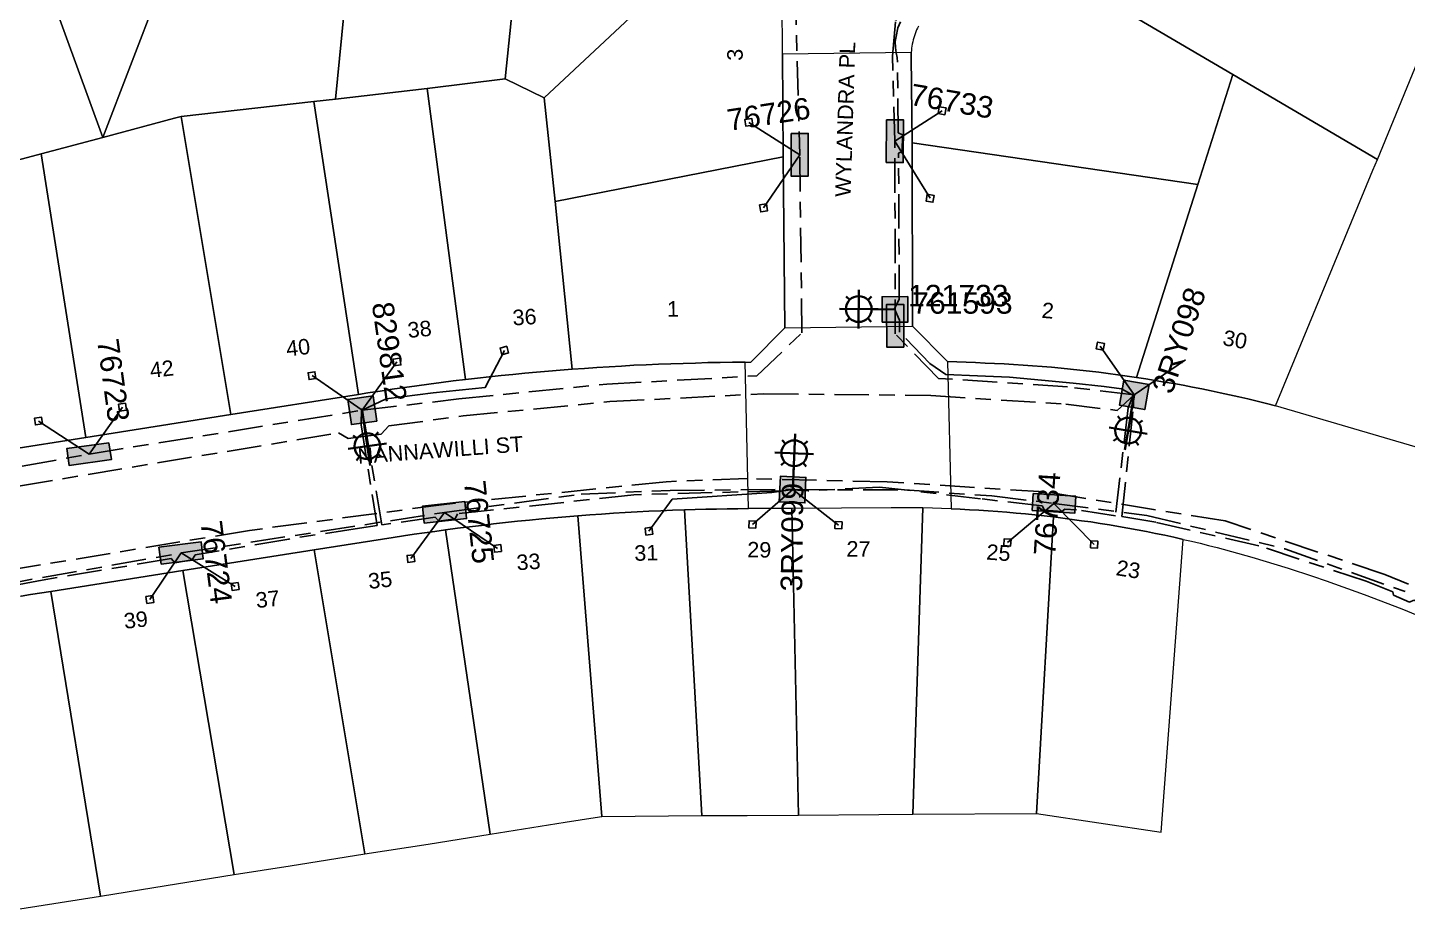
# Model space of a CAD drawing. Header units: metres. Extents: x 301080 to 303013, y 6182698 to 6183880.
# Drawn here: x 302498.9 to 302659.2, y 6182848.1 to 6182951.9 of the extents above; entities that cross this region are included whole.
import ezdxf
from ezdxf.enums import TextEntityAlignment as Align

# ---------------------------------------------------------------- set-up
doc = ezdxf.new("R2010")
doc.units = ezdxf.units.M
doc.linetypes.add('Cable Exist UG', pattern=[8.2, 4, -1.2, 1.8, -1.2])
doc.layers.get('0').update_dxf_attribs({"color": 6})
doc.layers.add('Cadastre Land Parcels_SP_EXT', color=9, linetype='Continuous', lineweight=5)
doc.layers.add('Cadastre Roads_SP_EXT', color=9, linetype='Continuous', lineweight=5)
for name, color, linetype in [('Equip_SP_SL_EXT', 7, 'Continuous'), ('Mains_HV_EXT', 7, 'Continuous'), ('Mains_LV_EXT', 7, 'Continuous'), ('Mains_SL_EXT', 7, 'Continuous'), ('Services_SP_EXT', 7, 'Continuous'), ('SupportsUG_SP_LV_EXT', 7, 'Continuous'), ('SupportsUG_SP_LV_SL_EXT', 7, 'Continuous')]:
    doc.layers.add(name, color=color, linetype=linetype)
doc.styles.add('COLUMN_LABEL', font='arial.ttf')
doc.styles.add('iecARIAL', font='arial.ttf', dxfattribs={"height": 2})
doc.styles.add('POLE_LABEL', font='arial.ttf')
doc.styles.get("Standard").update_dxf_attribs({"font": 'arial.ttf'})

# ---------------------------------------------------------------- blocks, each defined once
blk = doc.blocks.new('COLUMN_EXT')
blk.add_hatch(color=256).paths.add_polyline_path([(-1.49, 1.48), (-1.49, -1.49), (1.48, -1.49), (1.48, 1.48)])
blk.add_lwpolyline([(-1.49, -1.49), (1.48, -1.49), (1.48, 1.48), (-1.49, 1.48)], close=True)
for tag, height, style, flags, p in [('ASSET_NUM', 2.5, 'COLUMN_LABEL', 8, (2, 2)), ('STRUCTURE_PLANT_NUMBER', 0.2, 'POLE_LABEL', 9, (1.81, 0.03)), ('STREET_CODE', 0.2, 'COLUMN_LABEL', 9, (1.81, -0.2))]:
    blk.add_attdef(tag, text='', height=height, dxfattribs=dict(style=style, flags=flags)).set_placement(p, align=Align.MIDDLE_LEFT)
at = {"flags": 9}
for tag, p in [('COLUMN_TYPE', (1.81, -0.4)), ('OWNED_BY', (1.81, -0.6)), ('STATE', (1.81, -0.8)), ('USAGE', (1.81, -1)), ('STREETNAME', (1.81, -1.6)), ('LEGEND', (1.81, -1.2)), ('LOCATION', (1.81, -1.4)), ('SUBURB', (1.81, -1.8)), ('NOTES', (1.81, -2))]:
    blk.add_attdef(tag, text='', height=0.2, dxfattribs=at).set_placement(p, align=Align.MIDDLE_LEFT)
at = {"flags": 1}
blk.add_attdef('Z', (1.81, -2.35), '', height=0.2, dxfattribs=at)
blk = doc.blocks.new('PILLAR_EXT')
blk.add_hatch(color=256).paths.add_polyline_path([(-2.475, 0.99), (-2.475, -0.99), (2.475, -0.99), (2.475, 0.99)])
blk.add_lwpolyline([(-2.475, -0.99), (2.475, -0.99), (2.475, 0.99), (-2.475, 0.99)], close=True)
at = {"style": 'iecARIAL', "flags": 8}
blk.add_attdef('ASSET_NUM', (1.5, 3.5), '', height=2.5, dxfattribs=at)
for tag, p, flags in [('OWNED_BY', (0, -0.2), 9), ('STATE', (0, -0.4), 9), ('SUPPORT_TYPE', (0, -0.6), 9), ('STREETNAME', (0, -1.8), 9), ('USAGE', (0, -0.8), 9), ('LEGEND', (0, -1), 9), ('LOCATION', (0, -1.2), 9), ('NOTES', (0, -1.4), 9), ('PARENT', (0, -1.6), 9), ('SUBURB', (0, -2), 1)]:
    blk.add_attdef(tag, p, '', height=0.2, dxfattribs=dict(flags=flags))
blk = doc.blocks.new('SL_LANTERN_EXT')
at = {"lineweight": 40}
for p, q in [((0, 1.97), (0, 6.47)), ((-1.46, 5.68), (-1.06, 5.28)), ((1.46, 5.68), (1.06, 5.28)), ((-2.25, 4.22), (2.25, 4.22)), ((-1.46, 2.76), (-1.06, 3.16)), ((0, 0), (0, 2.72)), ((1.46, 2.76), (1.06, 3.16))]:
    blk.add_line(p, q, dxfattribs=at)
blk.add_circle((0, 4.22), 1.5, dxfattribs=at)
at = {"style": 'iecARIAL', "flags": 8}
blk.add_attdef('ASSET_NUM', (1.5, 1.5), '', height=2.5, dxfattribs=at)
for tag, p, height, flags in [('OPERATING_VOLTAGE', (0.98, -1.65), 0.2, 9), ('CONSTRUCTED_VOLTAGE', (0.98, -0.65), 0.2, 9), ('CONTROL_TYPE', (0.98, -0.85), 0.2, 9), ('LANTERN_PURPOSE', (0.98, -1.05), 0.2, 9), ('LANTERN_TYPE', (0.98, -1.25), 0.2, 9), ('NO_PHASES', (0.98, -1.45), 0.2, 9), ('LNUMBER', (2.18, -3.25), 2.5, 8), ('ORIENTATION', (0.98, -1.85), 0.2, 9), ('OWNED_BY', (0.98, -2.05), 0.2, 9), ('STATE', (0.98, -2.25), 0.2, 9), ('USAGE', (0.98, -2.45), 0.2, 9), ('CEXIST', (0.98, -2.65), 0.2, 9), ('CNEW', (0.98, -2.85), 0.2, 9), ('CNUMBER', (0.98, -3.05), 0.2, 9), ('CREMOVE', (0.98, -3.25), 0.2, 9), ('CREPLACE', (0.98, -3.45), 0.2, 9), ('LKINGHEIGHT', (0.98, -3.65), 0.2, 9), ('LBRACKET', (0.98, -3.85), 0.2, 9), ('LBRACKETVOCAB', (0.98, -4.05), 0.2, 9), ('LCATEGORY', (0.98, -4.25), 0.2, 9), ('LCHARGE1', (0.98, -4.45), 0.2, 9), ('LCHARGE1PERCENT', (0.98, -4.65), 0.2, 9), ('LCHARGE2', (0.98, -4.85), 0.2, 9), ('LCHARGE2PERCENT', (0.98, -5.05), 0.2, 9), ('LCHARGE3', (0.98, -5.25), 0.2, 9), ('LCHARGE3PERCENT', (0.98, -5.45), 0.2, 9), ('LEXIST', (0.98, -5.65), 0.2, 9), ('LLAMP', (0.98, -5.85), 0.2, 9), ('LLAMPVOCAB', (0.98, -6.05), 0.2, 9), ('LMAST', (0.98, -6.25), 0.2, 9), ('LMASTVOCAB', (0.98, -6.45), 0.2, 9), ('LNEW', (0.98, -6.65), 0.2, 9), ('LANTNUMBER', (0.98, -6.85), 0.2, 9), ('LOUTREACH', (0.98, -7.25), 0.2, 9), ('LOUTREACHVOCAB', (0.98, -7.45), 0.2, 9), ('LRATECODE', (0.98, -7.65), 0.2, 9), ('LREMOVE', (0.98, -7.85), 0.2, 9), ('LREPLACE', (0.98, -8.05), 0.2, 9), ('STREETNAME', (0.98, -9.25), 0.2, 9), ('SUBURB', (0.98, -9.45), 0.2, 1), ('LTYPE', (0.98, -8.25), 0.2, 9), ('LTYPEVOCAB', (0.98, -8.45), 0.2, 9), ('LEGEND', (0.98, -8.65), 0.2, 9), ('LOCATION', (0.98, -8.85), 0.2, 9), ('NOTES', (0.98, -9.05), 0.2, 9)]:
    blk.add_attdef(tag, p, '', height=height, dxfattribs=dict(flags=flags))
blk = doc.blocks.new('CCP_EXT')
at = {"flags": 9}
for tag, p in [('LIFE_SUPPORT', (0, -1.6)), ('STATE', (0, -1.8)), ('NOTES', (0, -2))]:
    blk.add_attdef(tag, text='', height=0.2, dxfattribs=at).set_placement(p, align=Align.MIDDLE_LEFT)
blk.add_wipeout([(0, 0.57), (0.57, 0), (0, -0.57), (-0.57, 0)])
blk.add_lwpolyline([(-0.57, 0), (0, 0.57), (0.57, 0), (0, -0.57), (-0.57, 0)])
at = {"flags": 1}
blk.add_attdef('Z', (0, 0), '', height=0.2, dxfattribs=at)
at = {"flags": 9}
for tag, p in [('CCP_TYPE', (0, 0)), ('CONSTRUCTED_VOLTAGE', (0, -0.2)), ('OPERATING_VOLTAGE', (0, -0.6)), ('ORIENTATION', (0, -0.8)), ('OWNED_BY', (0, -1)), ('NO_PHASES', (0, -0.4)), ('USAGE', (0, -1.2)), ('LEGEND', (0, -1.4))]:
    blk.add_attdef(tag, text='', height=0.2, dxfattribs=at).set_placement(p, align=Align.MIDDLE_LEFT)

msp = doc.modelspace()

# ---------------------------------------------------------------- linework, layer by layer
at = {"layer": 'Cadastre Land Parcels_SP_EXT', "linetype": 'Continuous'}
for points in [[(302538.76, 6182985.3), (302534.66, 6182943.56), (302545.32, 6182944.77), (302545.32, 6182944.77), (302554.39, 6182945.92), (302558.56, 6182986.6)], [(302558.56, 6182986.6), (302554.39, 6182945.92), (302558.92, 6182943.68), (302585.32, 6182968.41)], [(302523.72, 6182980.97), (302507.62, 6182939.1), (302515.95, 6182941.32), (302516.73, 6182941.53), (302532.13, 6182943.27), (302534.66, 6182943.56), (302538.76, 6182985.3)], [(302501.77, 6182955.26), (302507.62, 6182939.1), (302523.72, 6182980.97)], [(302602.37, 6182952.03), (302602.26, 6182951.81), (302602.16, 6182951.59), (302602.06, 6182951.36), (302601.98, 6182951.13), (302601.9, 6182950.9), (302601.83, 6182950.67), (302601.76, 6182950.43), (302601.71, 6182950.19), (302601.66, 6182949.95), (302601.62, 6182949.71), (302601.58, 6182949.47), (302601.56, 6182949.23), (302601.54, 6182948.98), (302601.54, 6182948.74), (302601.53, 6182948.49), (302601.65, 6182938.48), (302634.84, 6182933.62), (302638.89, 6182946.42), (302638.89, 6182946.42), (302615.72, 6182960.04)], [(302615.72, 6182960.04), (302638.89, 6182946.42), (302655.68, 6182936.55), (302661.62, 6182950.98)]]:
    msp.add_lwpolyline(points, dxfattribs=at)
for points in [[(302586.65, 6182936.84), (302586.57, 6182948.79), (302586.49, 6182961.04), (302586.48, 6182961.48), (302586.47, 6182961.92), (302586.45, 6182962.36), (302586.41, 6182962.8), (302586.37, 6182963.23), (302586.33, 6182963.67), (302586.27, 6182964.11), (302586.21, 6182964.55), (302586.14, 6182964.98), (302586.07, 6182965.42), (302585.98, 6182965.85), (302585.89, 6182966.28), (302585.79, 6182966.71), (302585.68, 6182967.14), (302585.57, 6182967.56), (302585.45, 6182967.99), (302585.32, 6182968.41), (302558.92, 6182943.68), (302560.18, 6182931.64), (302586.65, 6182936.84)], [(302500.47, 6182937.19), (302507.62, 6182939.1), (302501.77, 6182955.26), (302470.49, 6182946.75), (302476.25, 6182930.73), (302500.47, 6182937.19)], [(302655.17, 6182935.3), (302655.68, 6182936.55), (302638.89, 6182946.42), (302634.84, 6182933.62), (302627.71, 6182911.21), (302628.8, 6182911.04), (302629.88, 6182910.86), (302630.97, 6182910.68), (302632.05, 6182910.49), (302633.13, 6182910.3), (302634.21, 6182910.09), (302635.29, 6182909.88), (302636.37, 6182909.66), (302637.44, 6182909.44), (302638.51, 6182909.21), (302639.58, 6182908.97), (302640.65, 6182908.72), (302641.72, 6182908.46), (302642.79, 6182908.2), (302643.85, 6182907.93), (302655.17, 6182935.3)], [(302551.15, 6182911.14), (302552.52, 6182911.29), (302553.89, 6182911.43), (302555.27, 6182911.57), (302556.64, 6182911.7), (302558.01, 6182911.83), (302559.39, 6182911.95), (302560.77, 6182912.06), (302562.14, 6182912.17), (302560.18, 6182931.64), (302558.92, 6182943.68), (302554.39, 6182945.92), (302545.32, 6182944.77), (302549.78, 6182910.98), (302551.15, 6182911.14)], [(302537.35, 6182909.25), (302532.13, 6182943.27), (302516.73, 6182941.53), (302522.51, 6182906.9), (302537.35, 6182909.25)], [(302538.43, 6182909.41), (302539.85, 6182909.63), (302541.26, 6182909.85), (302542.68, 6182910.05), (302544.1, 6182910.25), (302545.52, 6182910.44), (302546.93, 6182910.63), (302548.35, 6182910.81), (302549.78, 6182910.98), (302545.32, 6182944.77), (302534.66, 6182943.56), (302532.13, 6182943.27), (302537.35, 6182909.25), (302538.43, 6182909.41)], [(302522.51, 6182906.9), (302516.73, 6182941.53), (302515.95, 6182941.32), (302507.62, 6182939.1), (302500.47, 6182937.19), (302505.66, 6182904.25), (302522.51, 6182906.9)], [(302634.84, 6182933.62), (302601.65, 6182938.48), (302601.69, 6182917.17), (302605.74, 6182913.05), (302606.83, 6182913.02), (302607.92, 6182912.98), (302609.01, 6182912.94), (302610.11, 6182912.89), (302611.22, 6182912.84), (302612.32, 6182912.78), (302613.43, 6182912.72), (302614.53, 6182912.65), (302615.64, 6182912.57), (302616.74, 6182912.48), (302617.84, 6182912.39), (302618.94, 6182912.29), (302620.04, 6182912.18), (302621.14, 6182912.06), (302622.24, 6182911.94), (302623.34, 6182911.81), (302624.43, 6182911.67), (302625.53, 6182911.52), (302626.62, 6182911.37), (302627.71, 6182911.21), (302634.84, 6182933.62)], [(302491.92, 6182902.03), (302493.02, 6182902.23), (302494.12, 6182902.42), (302495.22, 6182902.6), (302496.32, 6182902.78), (302505.66, 6182904.25), (302500.47, 6182937.19), (302476.25, 6182930.73), (302485.56, 6182904.8), (302490.82, 6182901.83), (302491.92, 6182902.03)], [(302586.87, 6182916.98), (302586.65, 6182936.84), (302560.18, 6182931.64), (302562.14, 6182912.17), (302563.57, 6182912.27), (302565.01, 6182912.37), (302566.44, 6182912.46), (302567.87, 6182912.54), (302569.31, 6182912.62), (302570.74, 6182912.69), (302572.18, 6182912.75), (302573.61, 6182912.8), (302575.05, 6182912.85), (302576.49, 6182912.89), (302577.92, 6182912.93), (302579.36, 6182912.95), (302580.79, 6182912.97), (302582.23, 6182912.99), (302582.92, 6182912.99), (302586.87, 6182916.98)], [(302561.33, 6182859.53), (302564.81, 6182860.08), (302565.6, 6182860.2), (302562.82, 6182895.14), (302561.42, 6182895.02), (302560.02, 6182894.9), (302558.62, 6182894.78), (302557.21, 6182894.64), (302555.81, 6182894.5), (302554.42, 6182894.35), (302553.02, 6182894.2), (302551.62, 6182894.03), (302550.22, 6182893.86), (302548.83, 6182893.69), (302547.43, 6182893.5), (302552.63, 6182858.14), (302561.33, 6182859.53)], [(302575.2, 6182895.83), (302573.82, 6182895.78), (302572.45, 6182895.72), (302571.07, 6182895.66), (302569.69, 6182895.59), (302568.32, 6182895.51), (302566.94, 6182895.43), (302565.57, 6182895.34), (302564.2, 6182895.24), (302562.82, 6182895.14), (302565.6, 6182860.2), (302577.2, 6182860.33), (302575.2, 6182895.83)], [(302587.66, 6182896), (302582.65, 6182895.97), (302581.41, 6182895.96), (302580.16, 6182895.95), (302578.92, 6182895.92), (302577.68, 6182895.9), (302576.44, 6182895.86), (302575.2, 6182895.83), (302577.2, 6182860.33), (302582.5, 6182860.32), (302588.45, 6182860.37), (302587.66, 6182896)], [(302602.9, 6182896.05), (302601.97, 6182896.07), (302601.05, 6182896.07), (302600.12, 6182896.08), (302599.19, 6182896.08), (302587.66, 6182896), (302588.45, 6182860.37), (302597.78, 6182860.45), (302601.73, 6182860.47), (302602.9, 6182896.05)], [(302618.06, 6182895), (302616.98, 6182895.13), (302615.9, 6182895.25), (302614.82, 6182895.36), (302613.74, 6182895.46), (302612.66, 6182895.55), (302611.58, 6182895.64), (302610.49, 6182895.72), (302609.41, 6182895.79), (302608.32, 6182895.85), (302607.24, 6182895.91), (302606.16, 6182895.96), (302605.07, 6182896), (302603.99, 6182896.03), (302602.9, 6182896.05), (302601.73, 6182860.47), (302616.09, 6182860.55), (302618.06, 6182895)], [(302633.13, 6182892.4), (302632.06, 6182892.64), (302630.99, 6182892.87), (302629.92, 6182893.09), (302628.85, 6182893.3), (302627.78, 6182893.51), (302626.7, 6182893.71), (302625.62, 6182893.9), (302624.55, 6182894.08), (302623.47, 6182894.25), (302622.39, 6182894.42), (302621.31, 6182894.57), (302620.22, 6182894.72), (302619.14, 6182894.87), (302618.06, 6182895), (302616.09, 6182860.55), (302630.56, 6182858.38), (302633.13, 6182892.4)], [(302545.43, 6182857), (302552.63, 6182858.14), (302547.43, 6182893.5), (302546.22, 6182893.33), (302545.01, 6182893.16), (302543.79, 6182892.99), (302542.58, 6182892.8), (302541.37, 6182892.62), (302532.2, 6182891.17), (302538.07, 6182855.85), (302545.43, 6182857)], [(302529.41, 6182854.49), (302538.07, 6182855.85), (302532.2, 6182891.17), (302516.93, 6182888.77), (302522.91, 6182853.45), (302529.41, 6182854.49)], [(302513.55, 6182851.97), (302522.91, 6182853.45), (302516.93, 6182888.77), (302501.59, 6182886.35), (302507.36, 6182850.94), (302513.55, 6182851.97)], [(302498, 6182849.47), (302507.36, 6182850.94), (302501.59, 6182886.35), (302499.25, 6182885.99), (302498.15, 6182885.81), (302497.04, 6182885.63), (302495.94, 6182885.43), (302494.83, 6182885.23), (302493.73, 6182885.02), (302492.63, 6182884.81), (302491.53, 6182884.59), (302490.44, 6182884.36), (302489.34, 6182884.12), (302488.25, 6182883.88), (302487.15, 6182883.63), (302486.06, 6182883.37), (302484.97, 6182883.1), (302493.51, 6182848.77), (302498, 6182849.47)]]:
    msp.add_lwpolyline(points, close=True, dxfattribs=at)
at = {"layer": 'Cadastre Roads_SP_EXT', "linetype": 'Continuous'}
msp.add_lwpolyline([(302601.65, 6182938.48), (302601.53, 6182948.49), (302601.54, 6182948.74), (302601.54, 6182948.98), (302586.57, 6182948.79), (302586.65, 6182936.84), (302586.87, 6182916.98), (302601.69, 6182917.17), (302601.65, 6182938.48)], close=True, dxfattribs=at)
at = {"layer": 'Mains_LV_EXT', "linetype": 'Cable Exist UG'}
msp.add_lwpolyline([(302587.77, 6182898.19), (302600.76, 6182898.14), (302610.9, 6182897.45), (302618.12, 6182896.58)], dxfattribs=at)
at = {"layer": 'Mains_SL_EXT', "linetype": 'Cable Exist UG'}
for points in [[(302599.58, 6182919.17), (302600.14, 6182920.31), (302600.14, 6182920.31), (302600.07, 6182937.25), (302600.49, 6182937.45), (302600.54, 6182939.4), (302600.03, 6182939.63), (302599.92, 6182948.38), (302599.77, 6182948.92), (302599.77, 6182948.92), (302599.7, 6182949.53), (302599.68, 6182950.26), (302599.78, 6182950.83), (302600, 6182951.83), (302600.3, 6182952.53)], [(302699.94, 6182878.82), (302699.98, 6182876.98), (302701.23, 6182875.89), (302694.2, 6182866.54), (302686.76, 6182872.1), (302676.28, 6182877.9), (302670.35, 6182880.8), (302662.54, 6182884.32), (302659.92, 6182885.35), (302659.43, 6182885.09), (302657.56, 6182885.91), (302657.47, 6182886.32), (302654.39, 6182887.53), (302641.93, 6182891.65), (302629.96, 6182894.38), (302627.64, 6182894.77), (302625.99, 6182895.07), (302627.34, 6182907.69), (302627.37, 6182909.24)]]:
    msp.add_lwpolyline(points, dxfattribs=at)
at = {"layer": 'Services_SP_EXT'}
msp.add_lwpolyline([(302627.45, 6182909.19), (302633.38, 6182913.25)], dxfattribs=at)

# ---------------------------------------------------------------- block references
at = {"layer": 'Equip_SP_SL_EXT'}
for p, rotation in [((302599.66, 6182919.12), 89.45599150707369), ((302627.45, 6182909.19), 170.2068391003509), ((302537.77, 6182907.4), 188.081931132632), ((302587.77, 6182898.19), 357.4806862211144)]:
    msp.add_blockref('SL_LANTERN_EXT', p, dxfattribs=dict(at, rotation=rotation))
at = {"layer": 'SupportsUG_SP_LV_EXT'}
ref = msp.add_blockref('PILLAR_EXT', (302599.64, 6182938.66), dxfattribs=dict(at, rotation=269.588970496053))
ref.add_attrib('ASSET_NUM', '76733', dxfattribs={"layer": '0', "height": 2.5, "rotation": 350.285, "style": 'iecARIAL'}).set_placement((302601.14, 6182942.16), align=Align.BOTTOM_LEFT)
ref = msp.add_blockref('PILLAR_EXT', (302588.58, 6182937.08), dxfattribs=dict(at, rotation=269.9637754156632))
ref.add_attrib('ASSET_NUM', '76726', dxfattribs={"layer": '0', "height": 2.5, "rotation": 8.7095, "style": 'iecARIAL'}).set_placement((302590.08, 6182940.58), align=Align.BOTTOM_RIGHT)
ref = msp.add_blockref('PILLAR_EXT', (302599.68, 6182917.22), dxfattribs=dict(at, rotation=90.1176906453308))
ref.add_attrib('ASSET_NUM', '121733', dxfattribs={"layer": '0', "height": 2.5, "style": 'iecARIAL'}).set_placement((302601.18, 6182920.72), align=Align.MIDDLE_LEFT)
ref = msp.add_blockref('PILLAR_EXT', (302506.04, 6182902.31), dxfattribs=dict(at, rotation=187.9177648478484))
ref.add_attrib('ASSET_NUM', '76723', dxfattribs={"layer": '0', "height": 2.5, "rotation": 277.8117, "style": 'iecARIAL'}).set_placement((302507.54, 6182905.81), align=Align.BOTTOM_RIGHT)
ref = msp.add_blockref('PILLAR_EXT', (302618.12, 6182896.58), dxfattribs=dict(at, rotation=356.3020120733644))
ref.add_attrib('ASSET_NUM', '76734', dxfattribs={"layer": '0', "height": 2.5, "rotation": 86.3382, "style": 'iecARIAL'}).set_placement((302619.62, 6182900.08), align=Align.BOTTOM_RIGHT)
ref = msp.add_blockref('PILLAR_EXT', (302547.33, 6182895.53), dxfattribs=dict(at, rotation=6.239610528887522))
ref.add_attrib('ASSET_NUM', '76725', dxfattribs={"layer": '0', "height": 2.5, "rotation": 276.2034, "style": 'iecARIAL'}).set_placement((302548.83, 6182899.03), align=Align.BOTTOM_LEFT)
ref = msp.add_blockref('PILLAR_EXT', (302516.73, 6182890.82), dxfattribs=dict(at, rotation=7.300837371971693))
ref.add_attrib('ASSET_NUM', '76724', dxfattribs={"layer": '0', "height": 2.5, "rotation": 277.2646, "style": 'iecARIAL'}).set_placement((302518.23, 6182894.32), align=Align.BOTTOM_LEFT)
at = {"layer": 'SupportsUG_SP_LV_SL_EXT'}
ref = msp.add_blockref('COLUMN_EXT', (302599.66, 6182919.12), dxfattribs=dict(at, rotation=0.3992240519930589))
ref.add_attrib('ASSET_NUM', '761593', dxfattribs={"layer": '0', "height": 2.5, "style": 'COLUMN_LABEL'}).set_placement((302601.66, 6182919.87), align=Align.MIDDLE_LEFT)
ref = msp.add_blockref('COLUMN_EXT', (302627.45, 6182909.19), dxfattribs=dict(at, rotation=170.2068391003509))
ref.add_attrib('ASSET_NUM', '3RY098', dxfattribs={"layer": '0', "height": 2.5, "rotation": 71.5284, "style": 'COLUMN_LABEL'}).set_placement((302629.45, 6182909.94), align=Align.TOP_LEFT)
ref = msp.add_blockref('COLUMN_EXT', (302537.77, 6182907.4), dxfattribs=dict(at, rotation=188.0819311373206))
ref.add_attrib('ASSET_NUM', '829812', dxfattribs={"layer": '0', "height": 2.5, "rotation": 278.0736, "style": 'COLUMN_LABEL'}).set_placement((302539.77, 6182908.15), align=Align.BOTTOM_RIGHT)
ref = msp.add_blockref('COLUMN_EXT', (302587.77, 6182898.19), dxfattribs=dict(at, rotation=357.4806862211144))
ref.add_attrib('ASSET_NUM', '3RY099', dxfattribs={"layer": '0', "height": 2.5, "rotation": 89.2801, "style": 'COLUMN_LABEL'}).set_placement((302589.77, 6182898.94), align=Align.BOTTOM_RIGHT)

# ---------------------------------------------------------------- texts
at = {"layer": 'Cadastre Land Parcels_SP_EXT'}
for s, rotation, p in [('3', 88.9859, (302581.95, 6182947.99)), ('36', 3.5614, (302555.28, 6182917.25)), ('1', 0.8217, (302573.19, 6182918.27)), ('2', 354.9914, (302616.63, 6182918.15)), ('38', 5.3887, (302543.12, 6182915.8)), ('30', 349.4282, (302637.62, 6182914.99)), ('40', 6.4264, (302529.03, 6182913.65)), ('42', 6.4192, (302513.2, 6182911.15)), ('29', 359.3541, (302582.48, 6182890.31)), ('27', 359.2838, (302594, 6182890.41)), ('33', 4.0306, (302555.75, 6182888.8)), ('31', 1.6111, (302569.39, 6182889.9)), ('25', 355.9051, (302610.22, 6182890.06)), ('23', 351.0161, (302625.23, 6182888.25)), ('35', 6.41, (302538.56, 6182886.63)), ('37', 6.4092, (302525.5, 6182884.41)), ('39', 6.4098, (302510.18, 6182882))]:
    msp.add_text(s, height=1.8, rotation=rotation, dxfattribs=at).set_placement(p)
at = {"layer": 'Cadastre Roads_SP_EXT'}
for s, rotation, p in [('WYLANDRA PL', 88.2643, (302594.5, 6182932.16)), ('NANNAWILLI ST', 4.3594, (302537.31, 6182901.16))]:
    msp.add_text(s, height=1.8, rotation=rotation, dxfattribs=at).set_placement(p)

# ---------------------------------------------------------------- next in the draw order: block references
at = {"layer": 'Services_SP_EXT'}
for p, rotation in [((302582.67, 6182940.85), 143.6189416006133), ((302605.13, 6182942.19), 35.30320380266598), ((302603.72, 6182932.03), 305.2668786643334), ((302584.39, 6182930.91), 233.6551668869225), ((302554.28, 6182914.34), 59.91710684440402), ((302623.5, 6182914.85), 124.5942875252177), ((302541.8, 6182913.01), 53.17239318186853), ((302531.94, 6182911.42), 143.0637183034625), ((302509.92, 6182907.76), 53.17739533629099), ((302500.16, 6182906.15), 143.0357070161577), ((302571.07, 6182893.35), 232.5600262317848), ((302583.09, 6182894.14), 222.4263489731265), ((302593.09, 6182894.04), 312.4625738061032), ((302553.5, 6182891.35), 321.2214980884576), ((302612.71, 6182892.05), 221.2476749224989), ((302622.79, 6182891.8), 311.2838996159668), ((302543.42, 6182890.17), 231.1852728464706), ((302523.01, 6182886.93), 322.2827249714759), ((302513.1, 6182885.41), 232.2465000799737)]:
    msp.add_blockref('CCP_EXT', p, dxfattribs=dict(at, rotation=rotation))

# ---------------------------------------------------------------- next in the draw order: linework, layer by layer
at = {"layer": 'Cadastre Roads_SP_EXT', "linetype": 'Continuous'}
for points in [[(302498.15, 6182885.81), (302499.25, 6182885.99), (302501.59, 6182886.35), (302516.93, 6182888.77), (302532.2, 6182891.17), (302541.37, 6182892.62), (302542.58, 6182892.8), (302543.79, 6182892.99), (302545.01, 6182893.16), (302546.22, 6182893.33), (302547.43, 6182893.5), (302548.83, 6182893.69), (302550.22, 6182893.86), (302551.62, 6182894.03), (302553.02, 6182894.2), (302554.42, 6182894.35), (302555.81, 6182894.5), (302557.21, 6182894.64), (302558.62, 6182894.78), (302560.02, 6182894.9), (302561.42, 6182895.02), (302562.82, 6182895.14), (302564.2, 6182895.24), (302565.57, 6182895.34), (302566.94, 6182895.43), (302568.32, 6182895.51), (302569.69, 6182895.59), (302571.07, 6182895.66), (302572.45, 6182895.72), (302573.82, 6182895.78), (302575.2, 6182895.83), (302576.44, 6182895.86), (302577.68, 6182895.9), (302578.92, 6182895.92), (302580.16, 6182895.95), (302581.41, 6182895.96), (302582.65, 6182895.97), (302582.23, 6182912.99), (302582.23, 6182912.99), (302580.79, 6182912.97), (302579.36, 6182912.95), (302577.92, 6182912.93), (302576.49, 6182912.89), (302575.05, 6182912.85), (302573.61, 6182912.8), (302572.18, 6182912.75), (302570.74, 6182912.69), (302569.31, 6182912.62), (302567.87, 6182912.54), (302566.44, 6182912.46), (302565.01, 6182912.37), (302563.57, 6182912.27), (302562.14, 6182912.17), (302560.77, 6182912.06), (302559.39, 6182911.95), (302558.01, 6182911.83), (302556.64, 6182911.7), (302555.27, 6182911.57), (302553.89, 6182911.43), (302552.52, 6182911.29), (302551.15, 6182911.14), (302549.78, 6182910.98), (302548.35, 6182910.81), (302546.93, 6182910.63), (302545.52, 6182910.44), (302544.1, 6182910.25), (302542.68, 6182910.05), (302541.26, 6182909.85), (302539.85, 6182909.63), (302538.43, 6182909.41), (302537.35, 6182909.25), (302522.51, 6182906.9), (302505.66, 6182904.25), (302496.32, 6182902.78)], [(302660.06, 6182903.17), (302643.85, 6182907.93), (302642.79, 6182908.2), (302641.72, 6182908.46), (302640.65, 6182908.72), (302639.58, 6182908.97), (302638.51, 6182909.21), (302637.44, 6182909.44), (302636.37, 6182909.66), (302635.29, 6182909.88), (302634.21, 6182910.09), (302633.13, 6182910.3), (302632.05, 6182910.49), (302630.97, 6182910.68), (302629.88, 6182910.86), (302628.8, 6182911.04), (302627.71, 6182911.21), (302626.62, 6182911.37), (302625.53, 6182911.52), (302624.43, 6182911.67), (302623.34, 6182911.81), (302622.24, 6182911.94), (302621.14, 6182912.06), (302620.04, 6182912.18), (302618.94, 6182912.29), (302617.84, 6182912.39), (302616.74, 6182912.48), (302615.64, 6182912.57), (302614.53, 6182912.65), (302613.43, 6182912.72), (302612.32, 6182912.78), (302611.22, 6182912.84), (302610.11, 6182912.89), (302609.01, 6182912.94), (302607.92, 6182912.98), (302606.83, 6182913.02), (302605.74, 6182913.05), (302606.16, 6182895.96), (302607.24, 6182895.91), (302608.32, 6182895.85), (302609.41, 6182895.79), (302610.49, 6182895.72), (302611.58, 6182895.64), (302612.66, 6182895.55), (302613.74, 6182895.46), (302614.82, 6182895.36), (302615.9, 6182895.25), (302616.98, 6182895.13), (302618.06, 6182895), (302619.14, 6182894.87), (302620.22, 6182894.72), (302621.31, 6182894.57), (302622.39, 6182894.42), (302623.47, 6182894.25), (302624.55, 6182894.08), (302625.62, 6182893.9), (302626.7, 6182893.71), (302627.78, 6182893.51), (302628.85, 6182893.3), (302629.92, 6182893.09), (302630.99, 6182892.87), (302632.06, 6182892.64), (302633.13, 6182892.4), (302634.11, 6182892.18), (302635.1, 6182891.94), (302636.08, 6182891.7), (302637.07, 6182891.46), (302641.09, 6182890.34), (302645.33, 6182889.06), (302648.15, 6182888.12), (302649.75, 6182887.58), (302654.16, 6182886), (302658.52, 6182884.33), (302662.09, 6182882.85)]]:
    msp.add_lwpolyline(points, dxfattribs=at)
at = {"layer": 'Mains_HV_EXT', "linetype": 'Cable Exist UG'}
msp.add_lwpolyline([(302722.72, 6182848.13), (302707.62, 6182858.36), (302697.9, 6182865.48), (302687.88, 6182873.2), (302677.47, 6182878.97), (302673.97, 6182880.74), (302666.88, 6182884.07), (302656.55, 6182888.32), (302638.01, 6182894.54), (302617.06, 6182897.92), (302598.75, 6182899.08), (302582.48, 6182899.47), (302573.08, 6182899.1), (302547.58, 6182896.5), (302524.66, 6182893.44), (302495.85, 6182888.68), (302487.82, 6182886.99), (302472.98, 6182931.08), (302478.71, 6182935.63)], dxfattribs=at)
at = {"layer": 'Mains_LV_EXT', "linetype": 'Cable Exist UG'}
for points in [[(302559.54, 6182988.51), (302567.6, 6182987.46), (302571.55, 6182986.15), (302578.1, 6182981.93), (302583.25, 6182976.58), (302586.46, 6182971.02), (302587.86, 6182964.36), (302588.58, 6182937.08)], [(302599.64, 6182938.66), (302599.37, 6182948.53), (302599.72, 6182952.7), (302601.94, 6182955.44), (302612.29, 6182960.49), (302621.83, 6182965.78), (302624.35, 6182968.09), (302628.04, 6182973.33)], [(302627.45, 6182909.19), (302619.69, 6182910.12), (302604.72, 6182911.1), (302599.68, 6182916.28), (302599.64, 6182938.66)], [(302537.77, 6182907.4), (302548.98, 6182908.71), (302566.18, 6182910.43), (302583.6, 6182911.4), (302588.84, 6182916.4), (302588.58, 6182937.08)], [(302477.41, 6182933.02), (302472.57, 6182929.12), (302480.47, 6182906.34), (302479.99, 6182904.68), (302481.24, 6182901.12), (302482.77, 6182900.27), (302484.01, 6182900.75), (302489.74, 6182897.25), (302535.01, 6182904.77), (302536.12, 6182904.12), (302539.97, 6182904.64), (302540.85, 6182905.58), (302549.51, 6182906.74), (302566.53, 6182908.4), (302584.43, 6182909.32), (302603.8, 6182909.11), (302619.51, 6182908.11), (302625.47, 6182907.38), (302627.45, 6182909.19)], [(302477.41, 6182933.02), (302474.89, 6182928.8), (302483.83, 6182903.35), (302490.2, 6182899.45), (302506.04, 6182902.31)], [(302506.04, 6182902.31), (302537.77, 6182907.4)], [(302547.33, 6182895.53), (302563.2, 6182897.64), (302573.54, 6182898.09), (302587.77, 6182898.19)], [(302516.73, 6182890.82), (302547.33, 6182895.53)], [(302618.12, 6182896.58), (302628.92, 6182895.18), (302644.94, 6182891.29), (302658.9, 6182886.33)], [(302484.48, 6182885.11), (302516.73, 6182890.82)]]:
    msp.add_lwpolyline(points, dxfattribs=at)
at = {"layer": 'Mains_SL_EXT', "linetype": 'Cable Exist UG'}
for points in [[(302627.37, 6182909.12), (302625.96, 6182909.88), (302625.96, 6182909.88), (302623.93, 6182910.17), (302620.34, 6182910.55), (302616.66, 6182910.89), (302612.97, 6182911.23), (302609.25, 6182911.4), (302605.56, 6182911.55), (302603.69, 6182912.85), (302603.69, 6182912.85), (302600.17, 6182916.49), (302600.17, 6182917.85), (302599.58, 6182919.17)], [(302627.37, 6182909.24), (302626.73, 6182907.68), (302625.27, 6182895.15), (302620.74, 6182895.84), (302619.37, 6182895.92), (302619.05, 6182895.64), (302617.03, 6182895.8), (302616.73, 6182896.29), (302609.6, 6182897.12), (302597.85, 6182898.48), (302589.55, 6182898.05), (302587.8, 6182898.17)], [(302537.68, 6182907.62), (302537.65, 6182905.7), (302539.5, 6182894), (302537.46, 6182893.7), (302529.25, 6182892.44), (302518.36, 6182890.59), (302518.03, 6182890.03), (302516.02, 6182889.69), (302515.57, 6182890.16), (302500.61, 6182887.66), (302485.82, 6182884.91), (302484.48, 6182885.11)], [(302587.77, 6182898.19), (302586.62, 6182898.05), (302569.32, 6182897.58), (302548.83, 6182895.37), (302548.58, 6182894.79), (302546.66, 6182894.5), (302546.24, 6182894.97), (302540.03, 6182894.09), (302538.08, 6182905.8), (302537.68, 6182907.62)]]:
    msp.add_lwpolyline(points, dxfattribs=at)
at = {"layer": 'Services_SP_EXT'}
for points in [[(302599.64, 6182938.66), (302605.13, 6182942.19)], [(302588.58, 6182937.08), (302582.67, 6182940.85)], [(302599.64, 6182938.66), (302603.72, 6182932.03)], [(302588.58, 6182937.08), (302584.39, 6182930.91)], [(302627.45, 6182909.19), (302623.5, 6182914.85)], [(302537.77, 6182907.4), (302540.54, 6182908.73), (302546.02, 6182909.42), (302552.05, 6182910.06), (302554.28, 6182914.34)], [(302537.77, 6182907.4), (302541.8, 6182913.01)], [(302537.77, 6182907.4), (302531.94, 6182911.42)], [(302506.04, 6182902.31), (302509.92, 6182907.76)], [(302506.04, 6182902.31), (302500.16, 6182906.15)], [(302587.77, 6182898.19), (302585.35, 6182897.85), (302573.77, 6182897.09), (302571.07, 6182893.35)], [(302587.77, 6182898.19), (302583.09, 6182894.14)], [(302587.77, 6182898.19), (302593.09, 6182894.04)], [(302547.33, 6182895.53), (302543.42, 6182890.17)], [(302547.33, 6182895.53), (302553.5, 6182891.35)], [(302618.12, 6182896.58), (302612.71, 6182892.05)], [(302618.12, 6182896.58), (302622.79, 6182891.8)], [(302516.73, 6182890.82), (302513.1, 6182885.41)], [(302516.73, 6182890.82), (302523.01, 6182886.93)]]:
    msp.add_lwpolyline(points, dxfattribs=at)

doc.saveas('drawing.dxf')
